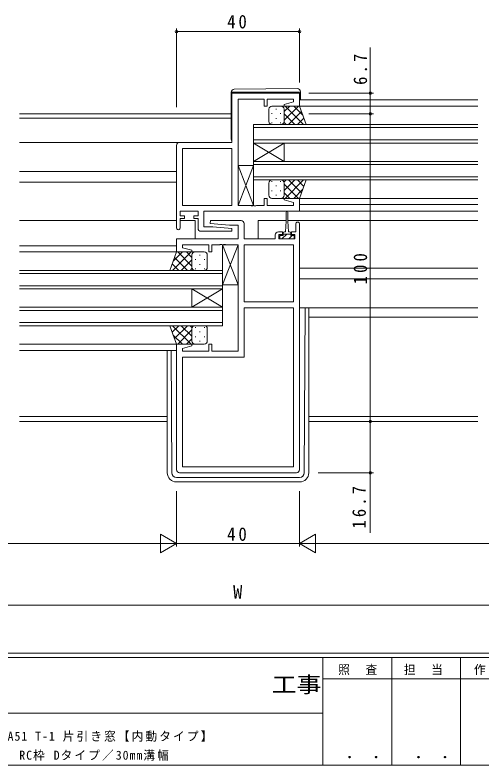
# Model space of a CAD drawing. Units: millimetres on the paper. Extents: x -420 to 373, y -297 to 267.
# Drawn here: x -2.6 to 149.2, y -297 to -53.2 of the extents above; entities that cross this region are included whole.
import ezdxf
from ezdxf.enums import TextEntityAlignment as Align

# ---------------------------------------------------------------- set-up
doc = ezdxf.new("R2010")
doc.units = ezdxf.units.MM
for name, color, linetype, lineweight in [('0-1_YKK_ZWAK', 7, 'Continuous', 9), ('0-3_YKK_11', 7, 'Continuous', 9), ('0-4_YKK_12', 2, 'Continuous', 9), ('0-5_YKK_13', 4, 'Continuous', 9), ('0-7_YKK_D', 6, 'Continuous', 9)]:
    doc.layers.add(name, color=color, linetype=linetype, lineweight=lineweight)
doc.layers.add('0-2_USER1', color=3, linetype='Continuous')
doc.styles.add('ＭＳ ゴシック', font='')
doc.styles.get('ＭＳ ゴシック').set_extended_font_data('MS Gothic')

msp = doc.modelspace()

# ---------------------------------------------------------------- linework, layer by layer
at = {"layer": '0-1_YKK_ZWAK'}
for p, q in [((352.3, -260.6), (-417.7, -260.6)), ((314.5, -262), (-417.7, -262)), ((97.5, -262), (97.5, -297)), ((119.9, -262), (119.9, -297)), ((142.3, -262), (142.3, -297)), ((165.684, -268.999), (97.5, -268.999)), ((-31.3, -280.199), (97.5, -280.199)), ((-417.7, -297), (314.5, -297))]:
    msp.add_line(p, q, dxfattribs=at)
at = {"layer": '0-3_YKK_11'}
for p, q in [((67.937, -78.598), (89.937, -78.598)), ((67.937, -94.598), (67.937, -78.598)), ((89.937, -78.598), (89.937, -82.798)), ((78.437, -80.528), (69.937, -80.528)), ((69.937, -80.528), (69.937, -115.068)), ((78.437, -82.798), (78.437, -80.528)), ((79.437, -82.798), (78.437, -82.798)), ((79.437, -80.528), (79.437, -82.798)), ((88.007, -80.528), (79.437, -80.528)), ((84.907, -82.276), (88.007, -81.445)), ((84.976, -82.798), (84.907, -82.276)), ((89.937, -82.798), (84.976, -82.798)), ((88.007, -81.445), (88.007, -80.528)), ((50.937, -94.598), (67.937, -94.598)), ((49.937, -122.398), (49.937, -95.598)), ((51.867, -96.528), (67.937, -96.528)), ((51.867, -115.068), (51.867, -96.528)), ((67.937, -96.528), (67.937, -115.068)), ((67.937, -96.528), (67.937, -115.068)), ((78.437, -112.798), (79.437, -112.798)), ((78.437, -115.068), (78.437, -112.798)), ((79.437, -112.798), (79.437, -115.068)), ((84.907, -113.32), (84.976, -112.798)), ((88.007, -114.151), (84.907, -113.32)), ((84.976, -112.798), (89.937, -112.798)), ((88.007, -115.068), (88.007, -114.151)), ((89.937, -112.798), (89.937, -116.998)), ((51.137, -116.998), (51.137, -118.498)), ((56.937, -116.998), (51.137, -116.998)), ((67.937, -115.068), (51.867, -115.068)), ((56.937, -118.498), (56.937, -116.998)), ((58.867, -116.998), (58.867, -121.998)), ((89.937, -116.998), (58.867, -116.998)), ((69.937, -115.068), (73.978, -115.068)), ((73.978, -115.068), (74.162, -115.188)), ((74.162, -115.188), (74.712, -115.188)), ((74.712, -115.188), (74.895, -115.068)), ((74.895, -115.068), (74.978, -115.068)), ((74.978, -115.068), (75.162, -115.188)), ((75.162, -115.188), (75.712, -115.188)), ((75.712, -115.188), (75.895, -115.068)), ((75.895, -115.068), (78.437, -115.068)), ((79.437, -115.068), (88.007, -115.068)), ((51.137, -118.498), (52.537, -118.498)), ((51.137, -119.298), (51.137, -122.398)), ((52.537, -119.298), (51.137, -119.298)), ((52.537, -118.498), (52.537, -119.298)), ((55.537, -118.498), (56.937, -118.498)), ((55.537, -119.298), (55.537, -118.498)), ((56.937, -119.298), (55.537, -119.298)), ((56.937, -122.498), (56.937, -119.298)), ((60.917, -120.955), (60.959, -119.998)), ((67.13, -121.498), (60.917, -120.955)), ((60.959, -119.998), (70.937, -119.998)), ((70.007, -121.498), (67.13, -121.498)), ((70.007, -125.998), (70.007, -121.498)), ((71.937, -120.998), (71.937, -125.998)), ((88.737, -123.698), (88.737, -121.098)), ((89.937, -121.098), (89.937, -200.998)), ((67.915, -123.498), (57.937, -123.498)), ((58.867, -121.998), (61.743, -121.998)), ((61.743, -121.998), (67.957, -122.542)), ((67.957, -122.542), (67.915, -123.498)), ((83.037, -123.698), (84.337, -123.698)), ((84.337, -123.698), (84.337, -124.498)), ((87.337, -123.698), (88.737, -123.698)), ((87.337, -124.498), (87.337, -123.698)), ((49.937, -125.998), (70.007, -125.998)), ((49.937, -130.198), (49.937, -125.998)), ((71.937, -125.998), (82.037, -125.998)), ((82.037, -125.998), (82.037, -124.698)), ((83.237, -124.498), (83.237, -125.998)), ((84.337, -124.498), (83.237, -124.498)), ((83.237, -125.998), (88.437, -125.998)), ((88.437, -124.498), (87.337, -124.498)), ((88.437, -125.998), (88.437, -124.498)), ((51.867, -127.928), (51.867, -128.845)), ((60.437, -127.928), (51.867, -127.928)), ((51.867, -128.845), (54.966, -129.676)), ((60.437, -130.198), (60.437, -127.928)), ((61.437, -127.928), (61.437, -130.198)), ((63.978, -127.928), (61.437, -127.928)), ((64.162, -127.808), (63.978, -127.928)), ((64.712, -127.808), (64.162, -127.808)), ((64.895, -127.928), (64.712, -127.808)), ((64.978, -127.928), (64.895, -127.928)), ((65.162, -127.808), (64.978, -127.928)), ((65.712, -127.808), (65.162, -127.808)), ((65.895, -127.928), (65.712, -127.808)), ((69.937, -127.928), (65.895, -127.928)), ((69.937, -162.468), (69.937, -127.928)), ((71.937, -127.928), (88.007, -127.928)), ((71.937, -146.468), (71.937, -127.928)), ((88.007, -127.928), (88.007, -146.468)), ((88.007, -127.928), (88.007, -146.468)), ((54.897, -130.198), (49.937, -130.198)), ((54.966, -129.676), (54.897, -130.198)), ((61.437, -130.198), (60.437, -130.198)), ((88.007, -146.468), (71.937, -146.468)), ((71.937, -148.398), (88.007, -148.398)), ((71.937, -164.398), (71.937, -148.398)), ((88.007, -148.398), (88.007, -200.068)), ((88.007, -148.398), (88.007, -200.068)), ((49.937, -160.198), (54.897, -160.198)), ((49.937, -200.998), (49.937, -160.198)), ((54.966, -160.72), (51.867, -161.551)), ((54.897, -160.198), (54.966, -160.72)), ((60.437, -160.198), (61.437, -160.198)), ((60.437, -162.468), (60.437, -160.198)), ((61.437, -160.198), (61.437, -162.468)), ((51.867, -161.551), (51.867, -162.468)), ((51.867, -162.468), (60.437, -162.468)), ((61.437, -162.468), (69.937, -162.468)), ((51.867, -164.398), (71.937, -164.398)), ((51.867, -200.068), (51.867, -164.398)), ((88.937, -201.998), (50.937, -201.998)), ((88.007, -200.068), (51.867, -200.068))]:
    msp.add_line(p, q, dxfattribs=at)
for centre, radius, start, end in [((50.937, -95.598), 1, 90, 179.99998), ((70.937, -120.998), 1, 0, 89.99998), ((89.337, -121.098), 0.6, 359.99998, 180), ((50.537, -122.398), 0.6, 179.99998, 0), ((57.937, -122.498), 1, 180, 269.99998), ((83.037, -124.698), 1, 90, 179.99998), ((50.937, -200.998), 1, 180, 269.99998), ((88.937, -200.998), 1, 270, 359.99998)]:
    msp.add_arc(centre, radius, start, end, dxfattribs=at)
at = {"layer": '0-4_YKK_12'}
for p, q in [((147.937, -80.798), (89.937, -80.798)), ((147.937, -82.798), (89.937, -82.798)), ((67.737, -85.298), (-1.063, -85.298)), ((67.737, -86.698), (-1.063, -86.698)), ((74.937, -88.798), (74.937, -94.798)), ((147.937, -88.798), (74.937, -88.798)), ((74.937, -89.798), (147.937, -89.798)), ((50.937, -94.598), (-1.063, -94.598)), ((147.937, -93.798), (74.937, -93.798)), ((74.937, -94.798), (84.937, -100.798)), ((74.937, -100.798), (84.937, -94.798)), ((74.937, -100.798), (74.937, -94.798)), ((74.937, -94.798), (147.937, -94.798)), ((84.937, -100.798), (84.937, -94.798)), ((74.937, -100.798), (74.937, -106.798)), ((147.937, -100.798), (74.937, -100.798)), ((74.937, -101.798), (147.937, -101.798)), ((49.937, -104.098), (-1.063, -104.098)), ((147.937, -105.798), (74.937, -105.798)), ((74.937, -106.798), (147.937, -106.798)), ((49.937, -107.498), (-1.063, -107.498)), ((147.937, -112.797), (89.557, -112.8)), ((147.937, -116.998), (59.159, -116.998)), ((147.937, -114.798), (89.937, -114.797)), ((49.937, -119.998), (-1.063, -119.998)), ((56.007, -119.998), (51.137, -119.998)), ((56.007, -119.998), (56.007, -125.998)), ((76.507, -119.998), (76.507, -125.998)), ((85.587, -119.998), (76.507, -119.998)), ((147.937, -119.998), (86.087, -119.998)), ((49.937, -128.198), (-1.063, -128.198)), ((50.182, -130.198), (-1.063, -130.198)), ((-1.063, -136.198), (64.936, -136.198)), ((64.936, -136.198), (64.936, -142.198)), ((147.937, -135.498), (89.937, -135.498)), ((64.936, -137.198), (-1.063, -137.198)), ((147.937, -138.898), (89.937, -138.898)), ((-1.063, -141.198), (64.936, -141.198)), ((64.936, -142.198), (-1.063, -142.198)), ((64.936, -142.198), (54.936, -148.198)), ((64.936, -148.198), (54.936, -142.198)), ((54.936, -148.198), (54.936, -142.198)), ((64.936, -148.198), (64.936, -142.198)), ((-1.063, -148.198), (64.936, -148.198)), ((64.936, -148.198), (64.936, -154.198)), ((64.936, -149.198), (-1.063, -149.198)), ((-1.063, -153.198), (64.936, -153.198)), ((147.937, -151.398), (92.936, -151.398)), ((64.936, -154.198), (-1.063, -154.198)), ((50.437, -160.198), (-1.063, -160.198)), ((49.937, -162.198), (-1.063, -162.198)), ((46.937, -183.668), (-1.063, -183.668)), ((46.937, -185.298), (-1.063, -185.298)), ((147.937, -183.668), (92.937, -183.668)), ((147.937, -185.298), (92.937, -185.298))]:
    msp.add_line(p, q, dxfattribs=at)
at = {"layer": '0-5_YKK_13'}
for p, q in [((89.228, -77.111), (68.728, -77.289)), ((67.737, -78.289), (67.737, -78.298)), ((67.737, -78.298), (67.737, -78.598)), ((67.737, -78.298), (68.232, -78.298)), ((67.737, -93.598), (67.737, -78.598)), ((90.237, -78.598), (90.237, -78.298)), ((90.237, -78.598), (90.237, -80.798)), ((80.937, -82.798), (83.937, -82.798)), ((89.937, -82.798), (83.937, -82.798)), ((84.936, -87.419), (89.557, -82.798)), ((84.937, -84.59), (86.728, -82.798)), ((85.205, -82.798), (91.205, -88.798)), ((88.033, -82.798), (90.994, -85.759)), ((92.08, -88.798), (89.937, -82.798)), ((79.937, -87.798), (79.937, -83.798)), ((80.885, -85.133), (80.885, -85.333)), ((82.3, -83.718), (82.3, -83.918)), ((83.715, -85.133), (83.715, -85.333)), ((84.937, -83.798), (84.937, -87.398)), ((84.937, -84.198), (84.937, -87.798)), ((86.385, -88.798), (90.581, -84.602)), ((82.3, -86.748), (82.3, -86.948)), ((84.937, -85.358), (88.377, -88.798)), ((89.214, -88.798), (91.325, -86.687)), ((80.885, -88.163), (80.885, -88.363)), ((83.937, -88.798), (80.937, -88.798)), ((83.715, -88.163), (83.715, -88.363)), ((83.715, -88.798), (92.08, -88.798)), ((84.88, -88.13), (85.548, -88.798)), ((69.937, -102.068), (74.937, -102.068)), ((69.937, -115.068), (69.937, -102.068)), ((74.937, -102.068), (69.937, -115.068)), ((74.937, -115.068), (69.937, -102.068)), ((74.937, -102.068), (74.937, -115.068)), ((80.885, -107.435), (80.885, -107.235)), ((83.937, -106.8), (80.937, -106.8)), ((83.715, -106.8), (92.08, -106.8)), ((83.715, -107.435), (83.715, -107.235)), ((84.88, -107.468), (85.548, -106.8)), ((84.937, -110.24), (88.377, -106.8)), ((85.205, -112.8), (91.205, -106.8)), ((86.385, -106.8), (90.581, -110.996)), ((89.214, -106.8), (91.325, -108.912)), ((92.08, -106.8), (89.937, -112.8)), ((79.937, -107.8), (79.937, -111.8)), ((82.3, -108.85), (82.3, -108.65)), ((84.936, -108.179), (89.557, -112.8)), ((84.937, -111.4), (84.937, -107.8)), ((84.937, -111.8), (84.937, -108.2)), ((80.885, -110.465), (80.885, -110.265)), ((82.3, -111.88), (82.3, -111.68)), ((83.715, -110.465), (83.715, -110.265)), ((84.937, -111.008), (86.728, -112.8)), ((88.033, -112.8), (90.994, -109.839)), ((80.937, -112.8), (83.937, -112.8)), ((89.937, -112.8), (83.937, -112.8)), ((74.937, -115.068), (69.937, -115.068)), ((85.587, -120.198), (85.587, -117.248)), ((86.087, -117.248), (86.087, -120.198)), ((85.587, -120.198), (85.337, -123.698)), ((86.087, -120.198), (86.337, -123.698)), ((84.587, -124.098), (84.587, -124.898)), ((85.337, -123.698), (84.987, -123.698)), ((86.687, -123.698), (86.337, -123.698)), ((87.087, -124.898), (87.087, -124.098)), ((83.537, -124.898), (84.587, -124.898)), ((83.537, -125.998), (83.537, -124.898)), ((88.137, -125.998), (83.537, -125.998)), ((85.767, -124.398), (84.167, -125.998)), ((84.587, -124.398), (87.087, -124.398)), ((87.512, -124.898), (86.412, -125.998)), ((87.087, -124.898), (88.137, -124.898)), ((88.137, -124.898), (88.137, -125.998)), ((64.937, -127.928), (69.937, -127.928)), ((64.937, -140.928), (64.937, -127.928)), ((69.937, -127.928), (64.937, -140.928)), ((69.937, -140.928), (64.937, -127.928)), ((69.937, -127.928), (69.937, -140.928)), ((47.794, -136.198), (49.937, -130.198)), ((54.668, -130.198), (48.668, -136.198)), ((51.84, -130.198), (48.879, -133.159)), ((49.937, -130.198), (55.937, -130.198)), ((54.937, -134.819), (50.317, -130.198)), ((54.937, -131.99), (53.145, -130.198)), ((54.937, -131.198), (54.937, -134.798)), ((54.937, -131.598), (54.937, -135.198)), ((58.937, -130.198), (55.937, -130.198)), ((57.573, -131.118), (57.573, -131.318)), ((59.937, -135.198), (59.937, -131.198)), ((50.66, -136.198), (48.548, -134.087)), ((53.488, -136.198), (49.292, -132.003)), ((54.937, -132.758), (51.497, -136.198)), ((56.158, -132.533), (56.158, -132.733)), ((58.988, -132.533), (58.988, -132.733)), ((56.158, -136.198), (47.794, -136.198)), ((54.993, -135.53), (54.325, -136.198)), ((55.937, -136.198), (58.937, -136.198)), ((56.158, -135.563), (56.158, -135.763)), ((57.573, -134.148), (57.573, -134.348)), ((58.988, -135.563), (58.988, -135.763)), ((69.937, -140.928), (64.937, -140.928)), ((89.937, -148.398), (147.937, -148.398)), ((91.445, -202.003), (91.727, -148.398)), ((92.937, -148.398), (92.937, -201.996)), ((47.794, -154.2), (49.937, -160.2)), ((56.158, -154.2), (47.794, -154.2)), ((50.66, -154.2), (48.548, -156.312)), ((54.668, -160.2), (48.668, -154.2)), ((53.488, -154.2), (49.292, -158.396)), ((54.937, -155.579), (50.317, -160.2)), ((54.937, -157.64), (51.497, -154.2)), ((54.993, -154.868), (54.325, -154.2)), ((54.937, -158.8), (54.937, -155.2)), ((54.937, -159.2), (54.937, -155.6)), ((55.937, -154.2), (58.937, -154.2)), ((56.158, -154.835), (56.158, -154.635)), ((58.988, -154.835), (58.988, -154.635)), ((59.937, -155.2), (59.937, -159.2)), ((51.84, -160.2), (48.879, -157.239)), ((54.937, -158.408), (53.145, -160.2)), ((56.158, -157.865), (56.158, -157.665)), ((57.573, -156.25), (57.573, -156.05)), ((58.988, -157.865), (58.988, -157.665)), ((49.937, -160.2), (55.937, -160.2)), ((58.937, -160.2), (55.937, -160.2)), ((57.573, -159.28), (57.573, -159.08)), ((46.937, -162.198), (46.937, -201.996)), ((48.429, -202.003), (48.219, -162.198)), ((89.945, -203.496), (49.929, -203.496)), ((89.937, -204.996), (49.937, -204.996))]:
    msp.add_line(p, q, dxfattribs=at)
msp.add_lwpolyline([(68.232, -78.298), (89.732, -78.298), (90.237, -78.298), (90.237, -78.11)], dxfattribs=at)
for centre, radius, start, end in [((68.737, -78.289), 1, 90.5, 180), ((89.237, -78.11), 1, 0, 90.5), ((80.937, -83.798), 1, 90, 180), ((83.937, -83.798), 1, 0, 90), ((83.937, -83.798), 1, 0, 90), ((80.937, -87.798), 1, 180, 270), ((83.937, -87.798), 1, 270, 0), ((83.937, -87.798), 1, 270, 0), ((68.237, -93.598), 0.5, 180, 233.13016), ((80.937, -107.8), 1, 90, 180), ((83.937, -107.8), 1, 0, 90), ((83.937, -107.8), 1, 0, 90), ((80.937, -111.8), 1, 180, 270), ((83.937, -111.8), 1, 270, 0), ((83.937, -111.8), 1, 270, 0), ((85.837, -117.248), 0.25, 0, 180), ((84.987, -124.098), 0.4, 90, 180), ((86.687, -124.098), 0.4, 0, 90), ((55.937, -131.198), 1, 89.99998, 179.99998), ((55.937, -131.198), 1, 89.99998, 179.99998), ((58.937, -131.198), 1, 359.99998, 89.99998), ((55.937, -135.198), 1, 179.99998, 269.99998), ((55.937, -135.198), 1, 179.99998, 269.99998), ((58.937, -135.198), 1, 269.99998, 359.99998), ((55.937, -155.2), 1, 89.99998, 179.99998), ((55.937, -155.2), 1, 89.99998, 179.99998), ((58.937, -155.2), 1, 359.99998, 89.99998), ((55.937, -159.2), 1, 179.99998, 269.99998), ((55.937, -159.2), 1, 179.99998, 269.99998), ((58.937, -159.2), 1, 269.99998, 359.99998), ((49.937, -201.996), 3, 180, 270), ((49.929, -201.996), 1.5, 180.30154, 270), ((89.937, -201.996), 3, 270, 0), ((89.945, -201.996), 1.5, 270, 359.69844)]:
    msp.add_arc(centre, radius, start, end, dxfattribs=at)
at = {"layer": '0-7_YKK_D'}
for p, q in [((49.937, -83.09), (49.937, -57.598)), ((89.937, -75.098), (89.937, -57.598)), ((89.937, -58.598), (49.937, -58.598)), ((112.937, -78.598), (112.937, -63.698)), ((92.937, -78.598), (113.937, -78.598)), ((112.937, -85.298), (112.937, -78.598)), ((92.937, -85.298), (113.937, -85.298)), ((112.937, -85.298), (112.937, -185.298)), ((95.937, -185.298), (113.937, -185.298)), ((95.937, -185.298), (113.937, -185.298)), ((112.937, -185.298), (112.937, -201.998)), ((95.937, -201.998), (113.937, -201.998)), ((112.937, -201.998), (112.937, -221.538)), ((49.937, -207.996), (49.937, -225.996)), ((49.937, -207.996), (49.937, -225.996)), ((89.937, -207.996), (89.937, -225.996)), ((89.937, -207.996), (89.937, -225.996)), ((44.741, -221.996), (44.741, -227.996)), ((49.937, -224.996), (44.741, -221.996)), ((89.937, -224.996), (95.133, -221.996)), ((95.133, -227.996), (95.133, -221.996)), ((-94.063, -224.996), (43.937, -224.996)), ((49.937, -224.996), (39.544, -224.996)), ((49.937, -224.996), (44.741, -227.996)), ((49.937, -224.996), (89.937, -224.996)), ((89.937, -224.996), (100.329, -224.996)), ((89.937, -224.996), (95.133, -227.996)), ((95.937, -224.996), (233.937, -224.996)), ((232.937, -244.996), (-93.063, -244.996))]:
    msp.add_line(p, q, dxfattribs=at)
for centre in [(49.937, -58.598), (89.937, -58.598), (112.937, -78.598), (112.937, -85.298), (112.937, -85.298), (112.937, -185.298), (112.937, -185.298), (112.937, -201.998)]:
    msp.add_circle(centre, 0.425, dxfattribs=at)

# ---------------------------------------------------------------- texts
at = {"layer": '0-1_YKK_ZWAK', "color": 2, "style": 'ＭＳ ゴシック', "width": 1.15}
msp.add_text('工事', height=5.132, dxfattribs=at).set_placement((80.931, -274.956), align=Align.BOTTOM_LEFT)
at = {"layer": '0-1_YKK_ZWAK', "color": 3, "style": 'ＭＳ ゴシック', "width": 1.15}
for p in [(101.955, -295.946), (124.355, -295.946)]:
    msp.add_text(' ． ．', height=3.666, dxfattribs=at).set_placement(p, align=Align.BOTTOM_LEFT)
at = {"layer": '0-1_YKK_ZWAK', "char_height": 2.933, "attachment_point": 7, "style": 'ＭＳ ゴシック'}
for s, insert in [('\\T1.17;\\W0.95;照\\~\\~査', (102.489, -267.78)), ('\\T1.17;\\W0.95;担\\~\\~当', (123.855, -267.78)), ('\\T1.17;\\W0.95;作\\~\\~図', (146.62, -267.762))]:
    msp.add_mtext(s, dxfattribs=dict(at, insert=insert))
at = {"layer": '0-2_USER1', "color": 7, "char_height": 2.933, "attachment_point": 7, "style": 'ＭＳ ゴシック'}
for s, insert in [('\\T1.18;\\W0.95;EXIMA51\\~T-1\\~片引き窓【内動タイプ】', (-13.903, -289.449)), ('\\T1.18;\\W0.95;RC枠\\~Dタイプ／30mm溝幅', (-1.163, -295.625))]:
    msp.add_mtext(s, dxfattribs=dict(at, insert=insert))
at = {"layer": '0-7_YKK_D', "color": 3, "style": 'ＭＳ ゴシック'}
msp.add_text('W', height=4.399, dxfattribs=at).set_placement((68.337, -244.196), align=Align.BOTTOM_LEFT)
at = {"layer": '0-7_YKK_D', "color": 3, "char_height": 4.399, "attachment_point": 7, "style": 'ＭＳ ゴシック'}
for insert in [(66.417, -57.598), (66.417, -224.196)]:
    msp.add_mtext('\\T1.36;\\W0.9;40', dxfattribs=dict(at, insert=insert))
at = {"layer": '0-7_YKK_D', "color": 3, "char_height": 4.399, "attachment_point": 7, "rotation": 90, "style": 'ＭＳ ゴシック'}
for s, insert in [('\\T1.38;\\W0.9;6.7', (111.937, -75.898)), ('\\T1.38;\\W0.9;100', (111.937, -140.738)), ('\\T1.38;\\W0.9;16.7', (111.537, -220.138))]:
    msp.add_mtext(s, dxfattribs=dict(at, insert=insert))

doc.saveas('drawing.dxf')
